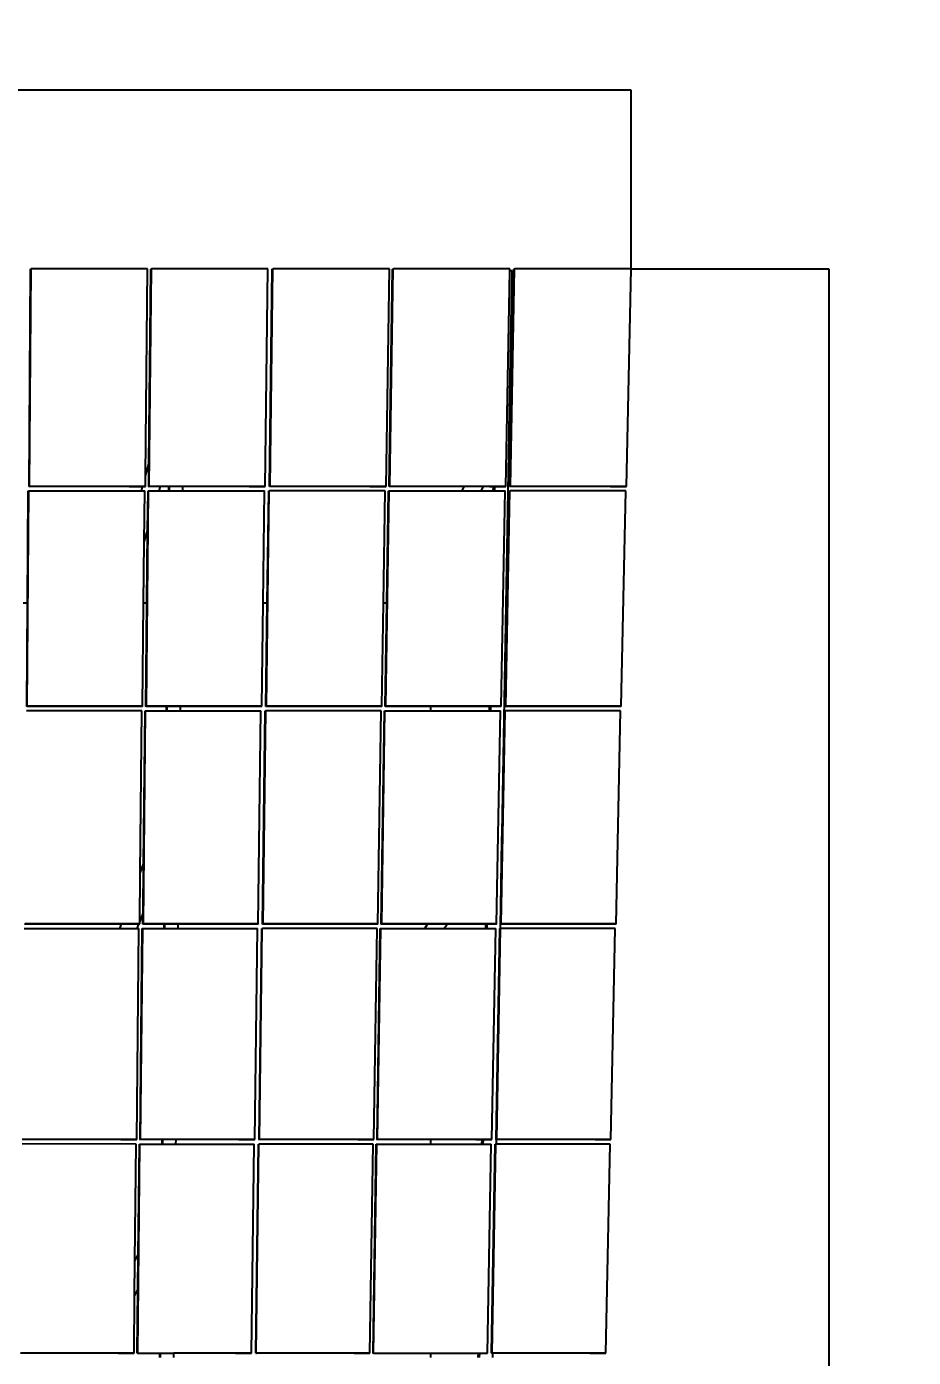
# Model space of a CAD drawing. Header units: inches. Extents: x -877 to 684, y -1170 to 1151.
# Drawn here: x 186 to 684, y 403 to 1151 of the extents above; entities that cross this region are included whole.
import ezdxf

# ---------------------------------------------------------------- set-up
doc = ezdxf.new("R2010")
doc.units = ezdxf.units.IN
doc.header["$MEASUREMENT"] = 0
doc.dimstyles.get("Standard").update_dxf_attribs({"dimtxt": 24, "dimasz": 0.18, "dimexe": 0.18, "dimexo": 0.0625, "dimgap": 0.09, "dimtad": 0, "dimtih": 1, "dimtoh": 1, "dimdec": 4, "dimzin": 0, "dimdsep": 46, "dimtxsty": 'Standard', "dimcen": 0.09, "dimclrd": 1, "dimclre": 1, "dimclrt": 1, "dimadec": 0, "dimazin": 0, "dimtfac": 1, "dimtdec": 4, "dimtofl": 0, "dimtmove": 0, "dimatfit": 3, "dimfxl": 1, "dimtolj": 1, "dimtzin": 0, "dimarcsym": 0})

# ---------------------------------------------------------------- blocks, each defined once
blk = doc.blocks.new('*D1')
at = {"color": 1, "lineweight": -2, "transparency": 16777216}
for p, q in [((525.22, 1014.76), (636.3, 1014.76)), ((636.12, 1014.58), (636.12, 98.97)), ((636.12, -840.82), (636.12, 74.79)), ((481.15, -841), (636.3, -841))]:
    blk.add_line(p, q, dxfattribs=at)
at = {"color": 1, "transparency": 16777216}
for points in [[(636.09, 1014.58), (636.15, 1014.58), (636.12, 1014.76)], [(636.09, -840.82), (636.15, -840.82), (636.12, -841)]]:
    blk.add_solid(points, dxfattribs=at)
at = {"layer": 'Defpoints', "color": 0, "transparency": 16777216}
for p in [(525.15, 1014.76), (481.08, -841), (636.12, -841)]:
    blk.add_point(p, dxfattribs=at)
at = {"color": 1, "transparency": 16777216, "insert": (636.12, 86.88), "char_height": 24, "attachment_point": 5}
blk.add_mtext('\\A1;126\' 4"', dxfattribs=at)
blk = doc.blocks.new('*D5')
at = {"color": 1, "lineweight": -2, "transparency": 16777216}
for p, q in [((-694.81, 1014.86), (-694.81, 1115.33)), ((-694.63, 1115.15), (-140.92, 1115.15)), ((524.97, 1115.15), (-28.74, 1115.15)), ((525.15, 1014.83), (525.15, 1115.33))]:
    blk.add_line(p, q, dxfattribs=at)
at = {"color": 1, "transparency": 16777216}
for points in [[(-694.63, 1115.18), (-694.63, 1115.12), (-694.81, 1115.15)], [(524.97, 1115.18), (524.97, 1115.12), (525.15, 1115.15)]]:
    blk.add_solid(points, dxfattribs=at)
at = {"layer": 'Defpoints', "color": 0, "transparency": 16777216}
for p in [(525.15, 1115.15), (-694.81, 1014.8), (525.15, 1014.76)]:
    blk.add_point(p, dxfattribs=at)
at = {"color": 1, "transparency": 16777216, "insert": (-84.83, 1115.15), "char_height": 24, "attachment_point": 5}
blk.add_mtext('\\A1;80\' 2"', dxfattribs=at)

msp = doc.modelspace()

# ---------------------------------------------------------------- linework, layer by layer
for p, q in [((186.99997, 892.48455), (187.90942, 1014.58682)), ((187.06709, 892.62535), (187.97719, 1014.77234)), ((187.26701, 892.62421), (188.17808, 1014.77119)), ((187.90942, 1014.58682), (187.97719, 1014.77234)), ((187.97719, 1014.77234), (188.17808, 1014.77119)), ((188.17808, 1014.77119), (188.27343, 1014.77234)), ((253.61784, 1014.77123), (188.27343, 1014.77234)), ((252.44869, 898.46893), (253.61784, 1014.77123)), ((254.33144, 892.62273), (255.5688, 1014.7697)), ((254.37006, 905.30713), (255.47665, 1014.58418)), ((254.53136, 892.6216), (255.76969, 1014.76855)), ((255.47665, 1014.58418), (255.5688, 1014.7697)), ((255.5688, 1014.7697), (255.76969, 1014.76855)), ((255.76969, 1014.76855), (255.86503, 1014.7697)), ((321.20944, 1014.76859), (255.86503, 1014.7697)), ((319.65428, 892.62164), (321.20944, 1014.76859)), ((322.06271, 892.48084), (323.62902, 1014.58307)), ((322.17831, 892.62164), (323.74575, 1014.76859)), ((322.37822, 892.6205), (323.94663, 1014.76744)), ((323.62902, 1014.58307), (323.74575, 1014.76859)), ((323.74575, 1014.76859), (323.94663, 1014.76744)), ((323.94663, 1014.76744), (324.04198, 1014.76859)), ((389.38638, 1014.76748), (324.04198, 1014.76859)), ((387.50114, 892.62054), (389.38638, 1014.76748)), ((389.3029, 892.47823), (391.19623, 1014.58043)), ((389.44263, 892.61902), (391.33733, 1014.76595)), ((389.64255, 892.61788), (391.53821, 1014.7648)), ((391.19623, 1014.58043), (391.33733, 1014.76595)), ((391.33733, 1014.76595), (391.53821, 1014.7648)), ((391.53821, 1014.7648), (391.63356, 1014.76595)), ((456.97795, 1014.76484), (391.63356, 1014.76595)), ((454.76546, 892.61793), (456.95927, 1013.73344)), ((456.68026, 924.18862), (458.26486, 1013.73344)), ((456.95927, 1013.73344), (456.97795, 1014.76484)), ((458.26486, 1013.73344), (456.95927, 1013.73344)), ((457.12541, 892.47713), (459.34859, 1014.57933)), ((457.28949, 892.61793), (459.51426, 1014.76484)), ((457.48939, 892.61679), (459.71514, 1014.76369)), ((459.34859, 1014.57933), (459.51426, 1014.76484)), ((459.51426, 1014.76484), (459.71514, 1014.76369)), ((459.71514, 1014.76369), (459.8105, 1014.76484)), ((525.15488, 1014.76374), (459.8105, 1014.76484)), ((522.6123, 892.61683), (525.15488, 1014.76374)), ((452.67672, 697.95168), (456.64164, 922.00633)), ((456.64164, 922.00633), (456.68026, 924.18862)), ((456.78394, 922.5651), (456.64164, 922.00633)), ((456.68026, 924.18862), (456.76762, 923.87806)), ((456.76762, 923.87806), (456.78394, 922.5651)), ((252.44869, 898.46893), (254.37006, 905.30713)), ((254.24019, 892.48194), (254.37006, 905.30713)), ((252.38993, 892.62425), (252.44869, 898.46893)), ((185.75887, 769.08902), (186.65814, 890.03402)), ((185.9578, 769.08789), (186.85804, 890.03289)), ((186.12494, 827.16682), (186.59118, 889.89417)), ((186.59118, 889.89417), (186.65814, 890.03402)), ((186.65814, 890.03402), (186.85804, 890.03289)), ((186.74954, 892.62421), (186.6774, 892.62421)), ((186.85804, 890.03289), (186.95291, 890.03402)), ((186.95291, 890.03402), (250.07838, 890.03296)), ((187.06709, 892.62535), (186.9722, 892.62421)), ((187.06709, 892.62535), (186.99997, 892.48455)), ((250.76692, 892.48348), (186.99997, 892.48455)), ((187.26701, 892.62421), (187.06709, 892.62535)), ((187.36189, 892.62535), (187.26701, 892.62421)), ((252.38993, 892.62425), (187.36189, 892.62535)), ((243.31569, 892.62425), (252.38992, 892.62272)), ((250.07838, 890.03296), (250.76692, 892.48348)), ((250.07838, 890.03296), (251.97425, 890.03293)), ((252.29938, 892.48346), (250.76692, 892.48348)), ((251.68468, 861.18351), (251.97425, 890.03293)), ((252.29938, 892.48346), (252.38993, 892.62425)), ((252.38992, 892.62272), (252.38993, 892.62425)), ((252.69225, 769.08643), (253.91555, 890.03141)), ((252.89118, 769.0853), (254.11545, 890.03027)), ((253.60047, 867.73873), (253.82446, 889.89156)), ((253.82446, 889.89156), (253.91555, 890.03141)), ((253.91555, 890.03141), (254.11545, 890.03027)), ((254.01389, 892.6216), (253.94175, 892.6216)), ((254.11545, 890.03027), (254.21032, 890.03141)), ((254.21032, 890.03141), (260.11557, 890.0313)), ((254.33144, 892.62273), (254.23655, 892.6216)), ((254.33144, 892.62273), (254.24019, 892.48194)), ((260.83175, 892.48183), (254.24019, 892.48194)), ((254.53136, 892.6216), (254.33144, 892.62273)), ((254.62624, 892.62274), (254.53136, 892.6216)), ((319.65428, 892.62164), (254.62624, 892.62274)), ((260.11557, 890.0313), (260.83175, 892.48183)), ((260.11557, 890.0313), (265.30367, 890.03122)), ((265.32889, 892.48175), (260.83175, 892.48183)), ((265.32889, 892.48175), (265.30367, 890.03122)), ((265.30367, 890.03122), (265.8676, 890.03121)), ((265.89288, 892.48174), (265.32889, 892.48175)), ((265.8676, 890.03121), (265.89288, 892.48174)), ((265.8676, 890.03121), (273.41666, 890.03108)), ((273.44265, 892.48162), (265.89288, 892.48174)), ((273.41666, 890.03108), (273.44265, 892.48162)), ((273.41666, 890.03108), (319.23165, 890.03031)), ((319.53959, 892.48084), (273.44265, 892.48162)), ((310.58003, 892.62163), (319.65426, 892.62011)), ((318.43225, 827.16682), (319.23165, 890.03031)), ((319.53959, 892.48084), (319.65428, 892.62164)), ((319.65426, 892.62011), (319.65428, 892.62164)), ((320.20528, 769.08534), (321.75542, 890.03031)), ((320.40421, 769.08421), (321.95531, 890.02918)), ((320.83634, 827.16682), (321.63998, 889.89046)), ((321.63998, 889.89046), (321.75542, 890.03031)), ((321.75542, 890.03031), (321.95531, 890.02918)), ((321.86075, 892.6205), (321.78861, 892.6205)), ((321.95531, 890.02918), (322.05019, 890.03031)), ((387.07151, 890.02922), (322.05019, 890.03031)), ((322.17831, 892.62164), (322.06271, 892.48084)), ((387.3621, 892.47975), (322.06271, 892.48084)), ((322.17831, 892.62164), (322.08342, 892.6205)), ((322.37822, 892.6205), (322.17831, 892.62164)), ((322.47311, 892.62164), (322.37822, 892.6205)), ((387.50114, 892.62054), (322.47311, 892.62164)), ((378.42689, 892.62054), (387.50111, 892.61901)), ((386.10225, 827.16682), (387.07151, 890.02922)), ((387.13863, 769.08275), (389.0128, 890.0277)), ((387.33756, 769.08162), (389.21269, 890.02656)), ((387.3621, 892.47975), (387.50114, 892.62054)), ((387.50111, 892.61901), (387.50114, 892.62054)), ((387.90166, 827.16682), (388.87324, 889.88785)), ((388.87324, 889.88785), (389.0128, 890.0277)), ((389.0128, 890.0277), (389.21269, 890.02656)), ((389.12508, 892.61788), (389.05294, 892.61788)), ((389.21269, 890.02656), (389.30757, 890.0277)), ((389.44263, 892.61902), (389.3029, 892.47823)), ((431.38597, 892.47752), (389.3029, 892.47823)), ((389.30757, 890.0277), (430.2015, 890.02701)), ((389.44263, 892.61902), (389.34774, 892.61788)), ((389.64255, 892.61788), (389.44263, 892.61902)), ((389.73744, 892.61902), (389.64255, 892.61788)), ((454.76546, 892.61793), (389.73744, 892.61902)), ((430.2015, 890.02701), (431.38597, 892.47752)), ((430.2015, 890.02701), (440.96904, 890.02683)), ((442.18317, 892.47734), (431.38597, 892.47752)), ((440.96904, 890.02683), (442.18317, 892.47734)), ((440.96904, 890.02683), (447.5753, 890.02672)), ((447.61785, 892.47725), (442.18317, 892.47734)), ((445.69121, 892.61792), (454.76543, 892.6164)), ((447.61785, 892.47725), (447.5753, 890.02672)), ((447.5753, 890.02672), (448.52666, 890.0267)), ((448.56931, 892.47724), (447.61785, 892.47725)), ((448.52666, 890.0267), (448.56931, 892.47724)), ((448.52666, 890.0267), (454.32888, 890.0266)), ((454.60229, 892.47713), (448.56931, 892.47724)), ((452.14004, 769.08167), (454.32888, 890.0266)), ((454.48932, 768.98567), (456.68875, 889.88675)), ((454.60229, 892.47713), (454.76546, 892.61793)), ((454.65165, 769.08167), (456.85265, 890.0266)), ((454.76543, 892.6164), (454.76546, 892.61793)), ((454.85057, 769.08054), (457.05254, 890.02546)), ((456.68875, 889.88675), (456.85265, 890.0266)), ((456.85265, 890.0266), (457.05254, 890.02546)), ((456.97193, 892.61679), (456.89979, 892.61679)), ((457.05254, 890.02546), (457.14742, 890.0266)), ((457.28949, 892.61793), (457.12541, 892.47713)), ((522.42479, 892.47604), (457.12541, 892.47713)), ((522.16873, 890.02551), (457.14742, 890.0266)), ((457.28949, 892.61793), (457.19459, 892.61679)), ((457.48939, 892.61679), (457.28949, 892.61793)), ((457.58429, 892.61793), (457.48939, 892.61679)), ((522.6123, 892.61683), (457.58429, 892.61793)), ((513.53806, 892.61683), (522.61227, 892.6153)), ((519.65304, 769.08058), (522.16873, 890.02551)), ((522.42479, 892.47604), (522.6123, 892.61683)), ((522.61227, 892.6153), (522.6123, 892.61683)), ((251.68468, 861.18351), (253.60047, 867.73873)), ((253.19025, 827.16682), (253.60047, 867.73873)), ((251.34325, 827.16682), (251.68468, 861.18351)), ((183.67325, 827.16682), (186.12494, 827.16682)), ((185.69254, 768.99302), (186.12494, 827.16682)), ((250.76029, 769.08793), (251.34325, 827.16682)), ((251.34325, 827.16682), (253.19025, 827.16682)), ((252.60203, 768.99043), (253.19025, 827.16682)), ((317.69367, 769.08534), (318.43225, 827.16682)), ((318.43225, 827.16682), (320.83634, 827.16682)), ((320.09095, 768.98935), (320.83634, 827.16682)), ((385.20669, 769.08426), (386.10225, 827.16682)), ((386.10225, 827.16682), (387.90166, 827.16682)), ((387.00041, 768.98676), (387.90166, 827.16682)), ((250.34682, 766.52204), (185.64539, 766.52313)), ((185.75887, 769.08902), (185.66445, 769.08789)), ((185.75887, 769.08902), (185.69254, 768.99302)), ((250.67077, 768.99193), (185.69254, 768.99302)), ((185.9578, 769.08789), (185.75887, 769.08902)), ((186.05222, 769.08902), (185.9578, 769.08789)), ((250.76029, 769.08793), (186.05222, 769.08902)), ((241.7307, 769.08792), (250.76028, 769.08642)), ((249.43307, 675.34431), (250.34682, 766.52204)), ((250.67077, 768.99193), (250.76029, 769.08793)), ((250.76028, 769.08642), (250.76029, 769.08793)), ((251.06911, 646.75988), (252.27858, 766.52054)), ((251.26707, 646.75876), (252.47749, 766.51941)), ((251.3206, 680.45484), (252.18851, 766.42547)), ((252.18851, 766.42547), (252.27858, 766.52054)), ((252.27858, 766.52054), (252.47749, 766.51941)), ((252.37626, 769.0853), (252.30448, 769.0853)), ((252.47749, 766.51941), (252.5719, 766.52054)), ((252.5719, 766.52054), (264.03241, 766.52034)), ((252.69225, 769.08643), (252.59783, 769.0853)), ((252.69225, 769.08643), (252.60203, 768.99043)), ((264.05783, 768.99024), (252.60203, 768.99043)), ((252.89118, 769.0853), (252.69225, 769.08643)), ((252.9856, 769.08643), (252.89118, 769.0853)), ((317.69367, 769.08534), (252.9856, 769.08643)), ((264.05783, 768.99024), (264.03241, 766.52034)), ((264.03241, 766.52034), (264.59346, 766.52033)), ((264.61894, 768.99023), (264.05783, 768.99024)), ((264.59346, 766.52033), (264.61894, 768.99023)), ((264.59346, 766.52033), (272.10635, 766.52021)), ((272.13255, 768.9901), (264.61894, 768.99023)), ((272.10635, 766.52021), (272.13255, 768.9901)), ((272.10635, 766.52021), (317.27332, 766.51945)), ((317.58024, 768.98935), (272.13255, 768.9901)), ((308.66407, 769.08534), (317.69365, 769.08383)), ((315.75225, 646.7587), (317.27332, 766.51945)), ((317.58024, 768.98935), (317.69367, 769.08534)), ((317.69365, 769.08383), (317.69367, 769.08534)), ((318.1385, 646.70674), (319.67051, 766.42438)), ((318.25157, 646.75881), (319.78467, 766.51945)), ((318.44952, 646.75769), (319.98358, 766.51833)), ((319.67051, 766.42438), (319.78467, 766.51945)), ((319.78467, 766.51945), (319.98358, 766.51833)), ((319.88928, 769.08421), (319.8175, 769.08421)), ((319.98358, 766.51833), (320.07799, 766.51945)), ((384.77941, 766.51837), (320.07799, 766.51945)), ((320.20528, 769.08534), (320.09095, 768.98935)), ((385.06916, 768.98826), (320.09095, 768.98935)), ((320.20528, 769.08534), (320.11085, 769.08421)), ((320.40421, 769.08421), (320.20528, 769.08534)), ((320.49863, 769.08534), (320.40421, 769.08421)), ((385.20669, 769.08426), (320.49863, 769.08534)), ((376.17709, 769.08425), (385.20667, 769.08274)), ((382.93471, 646.75763), (384.77941, 766.51837)), ((384.72046, 646.70418), (386.5731, 766.4218)), ((384.85719, 646.75624), (386.71115, 766.51686)), ((385.05515, 646.75512), (386.91006, 766.51574)), ((385.06916, 768.98826), (385.20669, 769.08426)), ((385.20667, 769.08274), (385.20669, 769.08426)), ((386.5731, 766.4218), (386.71115, 766.51686)), ((386.71115, 766.51686), (386.91006, 766.51574)), ((386.82264, 769.08162), (386.75086, 769.08162)), ((386.91006, 766.51574), (387.00447, 766.51686)), ((387.13863, 769.08275), (387.00041, 768.98676)), ((412.38804, 768.98633), (387.00041, 768.98676)), ((387.00447, 766.51686), (412.38804, 766.51643)), ((387.13863, 769.08275), (387.04421, 769.08162)), ((387.33756, 769.08162), (387.13863, 769.08275)), ((387.43199, 769.08275), (387.33756, 769.08162)), ((452.14004, 769.08167), (387.43199, 769.08275)), ((412.38804, 768.98633), (412.38804, 766.51643)), ((445.47354, 768.98578), (412.38804, 768.98633)), ((412.38804, 766.51643), (445.43065, 766.51588)), ((443.11044, 769.08166), (452.14001, 769.08015)), ((445.47354, 768.98578), (445.43065, 766.51588)), ((445.43065, 766.51588), (446.37716, 766.51587)), ((446.42015, 768.98576), (445.47354, 768.98578)), ((446.37716, 766.51587), (446.42015, 768.98576)), ((446.37716, 766.51587), (451.70588, 766.51578)), ((451.97861, 768.98567), (446.42015, 768.98576)), ((449.54032, 646.75506), (451.70588, 766.51578)), ((451.97861, 768.98567), (452.14004, 769.08167)), ((452.03964, 646.75517), (454.21723, 766.51578)), ((452.14001, 769.08015), (452.14004, 769.08167)), ((452.23759, 646.75405), (454.41613, 766.51465)), ((452.80243, 697.50481), (454.05508, 766.42071)), ((454.05508, 766.42071), (454.21723, 766.51578)), ((454.21723, 766.51578), (454.41613, 766.51465)), ((454.33565, 769.08054), (454.26387, 769.08054)), ((454.41613, 766.51465), (454.51055, 766.51578)), ((454.65165, 769.08167), (454.48932, 768.98567)), ((519.46751, 768.98459), (454.48932, 768.98567)), ((519.21195, 766.51469), (454.51055, 766.51578)), ((454.65165, 769.08167), (454.55722, 769.08054)), ((454.85057, 769.08054), (454.65165, 769.08167)), ((454.945, 769.08167), (454.85057, 769.08054)), ((519.65304, 769.08058), (454.945, 769.08167)), ((510.62345, 769.08057), (519.65301, 769.07907)), ((516.72276, 646.75409), (519.21195, 766.51469)), ((519.46751, 768.98459), (519.65304, 769.08058)), ((519.65301, 769.07907), (519.65304, 769.08058)), ((452.60764, 694.04818), (452.67672, 697.95168)), ((452.67672, 697.95168), (452.80243, 697.50481)), ((452.74581, 694.3899), (452.80243, 697.50481)), ((451.72576, 644.21368), (452.60764, 694.04818)), ((451.87903, 646.7031), (452.74581, 694.3899)), ((452.70132, 694.2152), (452.60764, 694.04818)), ((452.74581, 694.3899), (452.70132, 694.2152)), ((249.43307, 675.34431), (251.3206, 680.45484)), ((251.03972, 652.63255), (251.3206, 680.45484)), ((249.15639, 647.73642), (249.43307, 675.34431)), ((249.15639, 647.73642), (251.03972, 652.63255)), ((250.97991, 646.70781), (251.03972, 652.63255)), ((184.35067, 644.22162), (237.93782, 644.22072)), ((238.85702, 646.70947), (184.39792, 646.71038)), ((249.14661, 646.76127), (184.75538, 646.76244)), ((237.93782, 644.22072), (238.85702, 646.70947)), ((237.93782, 644.22072), (247.80399, 644.22056)), ((248.7613, 646.70931), (238.85702, 646.70947)), ((240.16123, 646.76136), (249.1466, 646.75987)), ((247.54866, 525.62678), (248.73533, 644.22055)), ((247.80399, 644.22056), (248.7613, 646.70931)), ((247.80399, 644.22056), (248.73533, 644.22055)), ((249.0581, 646.7093), (248.7613, 646.70931)), ((249.0581, 646.7093), (249.09625, 646.73174)), ((249.09625, 646.73174), (249.14661, 646.76127)), ((249.1466, 646.75987), (249.14662, 646.76137)), ((249.14661, 646.76127), (249.15639, 647.73642)), ((249.37359, 525.61643), (250.56858, 644.1679)), ((249.46179, 525.62541), (250.65763, 644.21906)), ((249.65878, 525.62431), (250.85557, 644.21794)), ((250.56858, 644.1679), (250.65763, 644.21906)), ((250.65763, 644.21906), (250.85557, 644.21794)), ((250.75467, 646.75876), (250.68324, 646.75876)), ((250.85557, 644.21794), (250.94951, 644.21906)), ((250.94951, 644.21906), (262.7736, 644.21885)), ((251.06911, 646.75988), (250.97515, 646.75876)), ((251.06911, 646.75988), (250.97991, 646.70781)), ((262.79921, 646.70762), (250.97991, 646.70781)), ((251.26707, 646.75876), (251.06911, 646.75988)), ((251.36102, 646.75988), (251.26707, 646.75876)), ((315.75225, 646.7587), (251.36102, 646.75988)), ((262.79921, 646.70762), (262.7736, 644.21885)), ((262.7736, 644.21885), (263.33181, 644.21884)), ((263.35748, 646.70761), (262.79921, 646.70762)), ((263.33181, 644.21884), (263.35748, 646.70761)), ((263.33181, 644.21884), (270.80887, 644.21872)), ((270.83527, 646.70748), (263.35748, 646.70761)), ((270.80887, 644.21872), (270.83527, 646.70748)), ((270.80887, 644.21872), (315.33416, 644.21798)), ((315.64007, 646.70674), (270.83527, 646.70748)), ((306.76687, 646.7588), (315.75224, 646.7573)), ((313.82976, 525.62435), (315.33416, 644.21798)), ((315.75225, 646.7587), (315.64007, 646.70674)), ((315.75224, 646.7573), (315.75226, 646.75881)), ((316.20506, 525.61536), (317.72031, 644.16682)), ((316.3169, 525.62435), (317.83322, 644.21798)), ((316.51389, 525.62324), (318.03116, 644.21687)), ((317.72031, 644.16682), (317.83322, 644.21798)), ((317.83322, 644.21798), (318.03116, 644.21687)), ((317.93712, 646.75769), (317.86569, 646.75769)), ((318.03116, 644.21687), (318.12511, 644.21798)), ((382.50975, 644.21691), (318.12511, 644.21798)), ((318.25157, 646.75881), (318.1385, 646.70674)), ((382.79866, 646.70567), (318.1385, 646.70674)), ((318.25157, 646.75881), (318.15761, 646.75769)), ((318.44952, 646.75769), (318.25157, 646.75881)), ((318.54348, 646.75881), (318.44952, 646.75769)), ((382.93471, 646.75763), (318.54348, 646.75881)), ((373.94933, 646.75772), (382.93469, 646.75623)), ((380.68487, 525.62328), (382.50975, 644.21691)), ((382.46272, 525.61283), (384.29547, 644.16426)), ((382.59799, 525.62181), (384.43204, 644.21542)), ((382.79498, 525.6207), (384.62997, 644.2143)), ((382.93471, 646.75763), (382.79866, 646.70567)), ((382.93469, 646.75623), (382.93471, 646.75773)), ((384.29547, 644.16426), (384.43204, 644.21542)), ((384.43204, 644.21542), (384.62997, 644.2143)), ((384.54275, 646.75512), (384.47132, 646.75512)), ((384.62997, 644.2143), (384.72393, 644.21542)), ((384.85719, 646.75624), (384.72046, 646.70418)), ((410.81862, 646.70374), (384.72046, 646.70418)), ((384.72393, 644.21542), (409.23765, 644.215)), ((384.85719, 646.75624), (384.76323, 646.75512)), ((385.05515, 646.75512), (384.85719, 646.75624)), ((385.14911, 646.75624), (385.05515, 646.75512)), ((449.54032, 646.75506), (385.14911, 646.75624)), ((409.23765, 644.215), (410.81862, 646.70374)), ((409.23765, 644.215), (420.19211, 644.21482)), ((421.8154, 646.70356), (410.81862, 646.70374)), ((420.19211, 644.21482), (421.8154, 646.70356)), ((420.19211, 644.21482), (443.30699, 644.21444)), ((443.35021, 646.7032), (421.8154, 646.70356)), ((440.55494, 646.75516), (449.5403, 646.75367)), ((443.35021, 646.7032), (443.30699, 644.21444)), ((443.30699, 644.21444), (444.24871, 644.21442)), ((444.29203, 646.70319), (443.35021, 646.7032)), ((444.24871, 644.21442), (444.29203, 646.70319)), ((444.24871, 644.21442), (449.10856, 644.21434)), ((449.38061, 646.7031), (444.29203, 646.70319)), ((446.96595, 525.62074), (449.10856, 644.21434)), ((449.29418, 525.61176), (451.44718, 644.16319)), ((449.54032, 646.75506), (449.38061, 646.7031)), ((449.45308, 525.62074), (451.60762, 644.21434)), ((449.5403, 646.75367), (449.54033, 646.75517)), ((449.65007, 525.61964), (451.80555, 644.21323)), ((451.44718, 644.16319), (451.60762, 644.21434)), ((451.60762, 644.21434), (451.72576, 644.21368)), ((451.72519, 646.75405), (451.65376, 646.75405)), ((451.72576, 644.21368), (451.80555, 644.21323)), ((451.80555, 644.21323), (451.8995, 644.21434)), ((452.03964, 646.75517), (451.87903, 646.7031)), ((516.53918, 646.70203), (451.87903, 646.7031)), ((516.28413, 644.21327), (451.8995, 644.21434)), ((452.03964, 646.75517), (451.94567, 646.75405)), ((452.23759, 646.75405), (452.03964, 646.75517)), ((452.33155, 646.75517), (452.23759, 646.75405)), ((516.72276, 646.75409), (452.33155, 646.75517)), ((507.73738, 646.75409), (516.72273, 646.75259)), ((513.82104, 525.61968), (516.28413, 644.21327)), ((516.53918, 646.70203), (516.72276, 646.75409)), ((516.72273, 646.75259), (516.72276, 646.75409)), ((247.46114, 525.6179), (183.11591, 525.61897)), ((247.54866, 525.62678), (183.47117, 525.62795)), ((238.60706, 525.62688), (247.54865, 525.6254)), ((247.46114, 525.6179), (247.49886, 525.62177)), ((247.49886, 525.62177), (247.54866, 525.62678)), ((247.54865, 525.6254), (247.54866, 525.62689)), ((249.14888, 525.62431), (249.0778, 525.62431)), ((249.46179, 525.62541), (249.36829, 525.62431)), ((249.46179, 525.62541), (249.37359, 525.61643)), ((261.55285, 525.61623), (249.37359, 525.61643)), ((249.65878, 525.62431), (249.46179, 525.62541)), ((249.75228, 525.62541), (249.65878, 525.62431)), ((313.82976, 525.62435), (249.75228, 525.62541)), ((261.55285, 525.61623), (261.52705, 523.10908)), ((262.10831, 525.61622), (261.55285, 525.61623)), ((262.08245, 523.10907), (262.10831, 525.61622)), ((269.55063, 525.61609), (262.10831, 525.61622)), ((269.52403, 523.10895), (269.55063, 525.61609)), ((313.71881, 525.61536), (269.55063, 525.61609)), ((304.88816, 525.62434), (313.82975, 525.62286)), ((313.71881, 525.61536), (313.82976, 525.62435)), ((313.82975, 525.62286), (313.82976, 525.62435)), ((316.00399, 525.62324), (315.9329, 525.62324)), ((316.3169, 525.62435), (316.20506, 525.61536)), ((380.55028, 525.61438), (316.20506, 525.61536)), ((316.3169, 525.62435), (316.2234, 525.62324)), ((316.51389, 525.62324), (316.3169, 525.62435)), ((316.60739, 525.62435), (316.51389, 525.62324)), ((380.68487, 525.62328), (316.60739, 525.62435)), ((371.74327, 525.62328), (380.68485, 525.6218)), ((380.55028, 525.61438), (380.68487, 525.62328)), ((380.68485, 525.6218), (380.68487, 525.62328)), ((382.28507, 525.6207), (382.21399, 525.6207)), ((382.59799, 525.62181), (382.46272, 525.61283)), ((412.38804, 525.61233), (382.46272, 525.61283)), ((382.59799, 525.62181), (382.50448, 525.6207)), ((382.79498, 525.6207), (382.59799, 525.62181)), ((382.88848, 525.62181), (382.79498, 525.6207)), ((446.96595, 525.62074), (382.88848, 525.62181)), ((412.38804, 525.61233), (412.38804, 523.10518)), ((441.24756, 525.61185), (412.38804, 525.61233)), ((438.02435, 525.62074), (446.96592, 525.61926)), ((441.24756, 525.61185), (441.20403, 523.10471)), ((442.18464, 525.61184), (441.24756, 525.61185)), ((442.141, 523.10469), (442.18464, 525.61184)), ((446.80792, 525.61184), (442.18464, 525.61184)), ((446.80792, 525.61184), (446.96595, 525.62074)), ((446.96592, 525.61926), (446.96595, 525.62074)), ((449.14016, 525.61964), (449.06908, 525.61964)), ((449.45308, 525.62074), (449.29418, 525.61176)), ((449.62695, 525.61176), (449.29418, 525.61176)), ((449.45308, 525.62074), (449.35957, 525.61964)), ((449.65007, 525.61964), (449.45308, 525.62074)), ((449.58259, 523.10461), (449.62695, 525.61176)), ((513.63938, 525.6107), (449.62695, 525.61176)), ((449.74358, 525.62074), (449.65007, 525.61964)), ((513.82104, 525.61968), (449.74358, 525.62074)), ((504.87944, 525.61967), (513.82101, 525.61819)), ((513.63938, 525.6107), (513.82104, 525.61968)), ((513.82101, 525.61819), (513.82104, 525.61968)), ((247.13954, 523.11076), (183.06857, 523.11183)), ((246.48383, 457.4785), (247.13954, 523.11076)), ((247.87005, 405.66568), (249.05248, 523.10929)), ((248.0661, 405.66542), (249.24945, 523.10818)), ((248.33862, 460.92102), (248.96443, 523.10119)), ((248.96443, 523.10119), (249.05248, 523.10929)), ((249.05248, 523.10929), (249.24945, 523.10818)), ((249.24945, 523.10818), (249.34294, 523.10929)), ((249.34294, 523.10929), (261.52705, 523.10908)), ((261.52705, 523.10908), (262.08245, 523.10907)), ((262.08245, 523.10907), (269.52403, 523.10895)), ((269.52403, 523.10895), (313.41391, 523.10822)), ((311.92592, 405.66463), (313.41391, 523.10822)), ((314.29037, 405.69789), (315.78911, 523.10013)), ((314.40099, 405.66463), (315.90079, 523.10822)), ((314.59704, 405.66437), (316.09776, 523.10712)), ((315.78911, 523.10013), (315.90079, 523.10822)), ((315.90079, 523.10822), (316.09776, 523.10712)), ((316.09776, 523.10712), (316.19125, 523.10822)), ((380.26221, 523.10716), (316.19125, 523.10822)), ((378.45685, 405.66357), (380.26221, 523.10716)), ((380.22686, 405.69538), (382.04003, 523.09759)), ((380.36069, 405.66211), (382.17513, 523.10568)), ((380.55674, 405.66185), (382.3721, 523.10458)), ((382.04003, 523.09759), (382.17513, 523.10568)), ((382.17513, 523.10568), (382.3721, 523.10458)), ((382.3721, 523.10458), (382.4656, 523.10568)), ((382.4656, 523.10568), (412.38804, 523.10518)), ((412.38804, 523.10518), (441.20403, 523.10471)), ((441.20403, 523.10471), (442.141, 523.10469)), ((442.141, 523.10469), (446.53655, 523.10462)), ((444.41654, 405.66106), (446.53655, 523.10462)), ((446.73438, 405.69433), (448.86469, 523.09653)), ((446.89161, 405.66106), (449.02343, 523.10462)), ((447.08766, 405.6608), (449.2204, 523.10351)), ((448.86469, 523.09653), (449.02343, 523.10462)), ((449.02343, 523.10462), (449.2204, 523.10351)), ((449.2204, 523.10351), (449.31389, 523.10462)), ((449.31389, 523.10462), (449.58259, 523.10461)), ((513.38484, 523.10356), (449.58259, 523.10461)), ((510.94745, 405.66), (513.38484, 523.10356)), ((246.28761, 437.83731), (246.48383, 457.4785)), ((246.48383, 457.4785), (248.33862, 460.92102)), ((248.13943, 441.12939), (248.33862, 460.92102)), ((245.9662, 405.66714), (246.28761, 437.83731)), ((246.28761, 437.83731), (248.13943, 441.12939)), ((247.78284, 405.69895), (248.13943, 441.12939)), ((245.9662, 405.66714), (182.19942, 405.6682)), ((237.06796, 405.66714), (245.96619, 405.66567)), ((245.96619, 405.66567), (245.9662, 405.66714)), ((247.55866, 405.66458), (247.48792, 405.66458)), ((247.87005, 405.66568), (247.77701, 405.66459)), ((247.87005, 405.66568), (247.78284, 405.69895)), ((247.91578, 405.66542), (247.87005, 405.66568)), ((247.91578, 405.66542), (248.0661, 405.66542)), ((248.0661, 405.66542), (248.13716, 405.66542)), ((248.15914, 405.66568), (248.13716, 405.66542)), ((248.15914, 405.66568), (260.31824, 405.66544)), ((260.31824, 405.66544), (260.29294, 403.20782)), ((260.31824, 405.66544), (260.87091, 405.66543)), ((260.84555, 403.20781), (260.87091, 405.66543)), ((260.87091, 405.66543), (268.27809, 405.66529)), ((268.25202, 403.20769), (268.27809, 405.66529)), ((311.92592, 405.66463), (268.27809, 405.66529)), ((303.02767, 405.66462), (311.9259, 405.66315)), ((311.9259, 405.66315), (311.92592, 405.66463)), ((314.0896, 405.66353), (314.01886, 405.66353)), ((314.40099, 405.66463), (314.29037, 405.69789)), ((314.40099, 405.66463), (314.30794, 405.66353)), ((314.44672, 405.66437), (314.40099, 405.66463)), ((314.44672, 405.66437), (314.59704, 405.66437)), ((314.59704, 405.66437), (314.66809, 405.66437)), ((314.69008, 405.66463), (314.66809, 405.66437)), ((378.45685, 405.66357), (314.69008, 405.66463)), ((369.5586, 405.66357), (378.45683, 405.6621)), ((378.45683, 405.6621), (378.45685, 405.66357)), ((380.04929, 405.66102), (379.97855, 405.66102)), ((380.36069, 405.66211), (380.22686, 405.69538)), ((380.36069, 405.66211), (380.26764, 405.66102)), ((380.40642, 405.66186), (380.36069, 405.66211)), ((380.40642, 405.66186), (380.55674, 405.66185)), ((380.55674, 405.66185), (380.62779, 405.66185)), ((380.64978, 405.66211), (380.62779, 405.66185)), ((380.64978, 405.66211), (412.38804, 405.6615)), ((412.38804, 405.6615), (412.38804, 403.20393)), ((412.38804, 405.6615), (439.16473, 405.66105)), ((435.51829, 405.66105), (444.41651, 405.65959)), ((439.16473, 405.66105), (439.12205, 403.20349)), ((439.16473, 405.66105), (440.0971, 405.66105)), ((440.05433, 403.20348), (440.0971, 405.66105)), ((440.0971, 405.66105), (444.41654, 405.66106)), ((444.41651, 405.65959), (444.41654, 405.66106)), ((446.58021, 405.65996), (446.50947, 405.65996)), ((446.89161, 405.66106), (446.73438, 405.69433)), ((446.89161, 405.66106), (446.79856, 405.65996)), ((446.93734, 405.6608), (446.89161, 405.66106)), ((446.93734, 405.6608), (447.08766, 405.6608)), ((447.08766, 405.6608), (447.15871, 405.6608)), ((447.1807, 405.66106), (447.15871, 405.6608)), ((447.1807, 405.66106), (447.50428, 405.66105)), ((447.46079, 403.2034), (447.50428, 405.66105)), ((510.94745, 405.66), (447.50428, 405.66105)), ((502.04921, 405.66), (510.94742, 405.65853)), ((510.94742, 405.65853), (510.94745, 405.66))]:
    msp.add_line(p, q)

# ---------------------------------------------------------------- dimensions: what is measured, and where the dimension line sits
dim = msp.add_linear_dim(base=(525.15488, 1115.14902), p1=(-694.81205, 1014.79593), p2=(525.15488, 1014.76374), text='80\' 2"', dimstyle='Standard')
dim.commit()
dim.dimension.update_dxf_attribs({"geometry": '*D5', "text_midpoint": (-84.82858, 1115.14902)})
dim = msp.add_linear_dim(base=(636.12105, -841.00366), p1=(525.15488, 1014.76374), p2=(481.08415, -841.00366), angle=90, text='126\' 4"', dimstyle='Standard')
dim.commit()
dim.dimension.update_dxf_attribs({"geometry": '*D1', "text_midpoint": (636.12105, 86.88004)})

doc.saveas('drawing.dxf')
